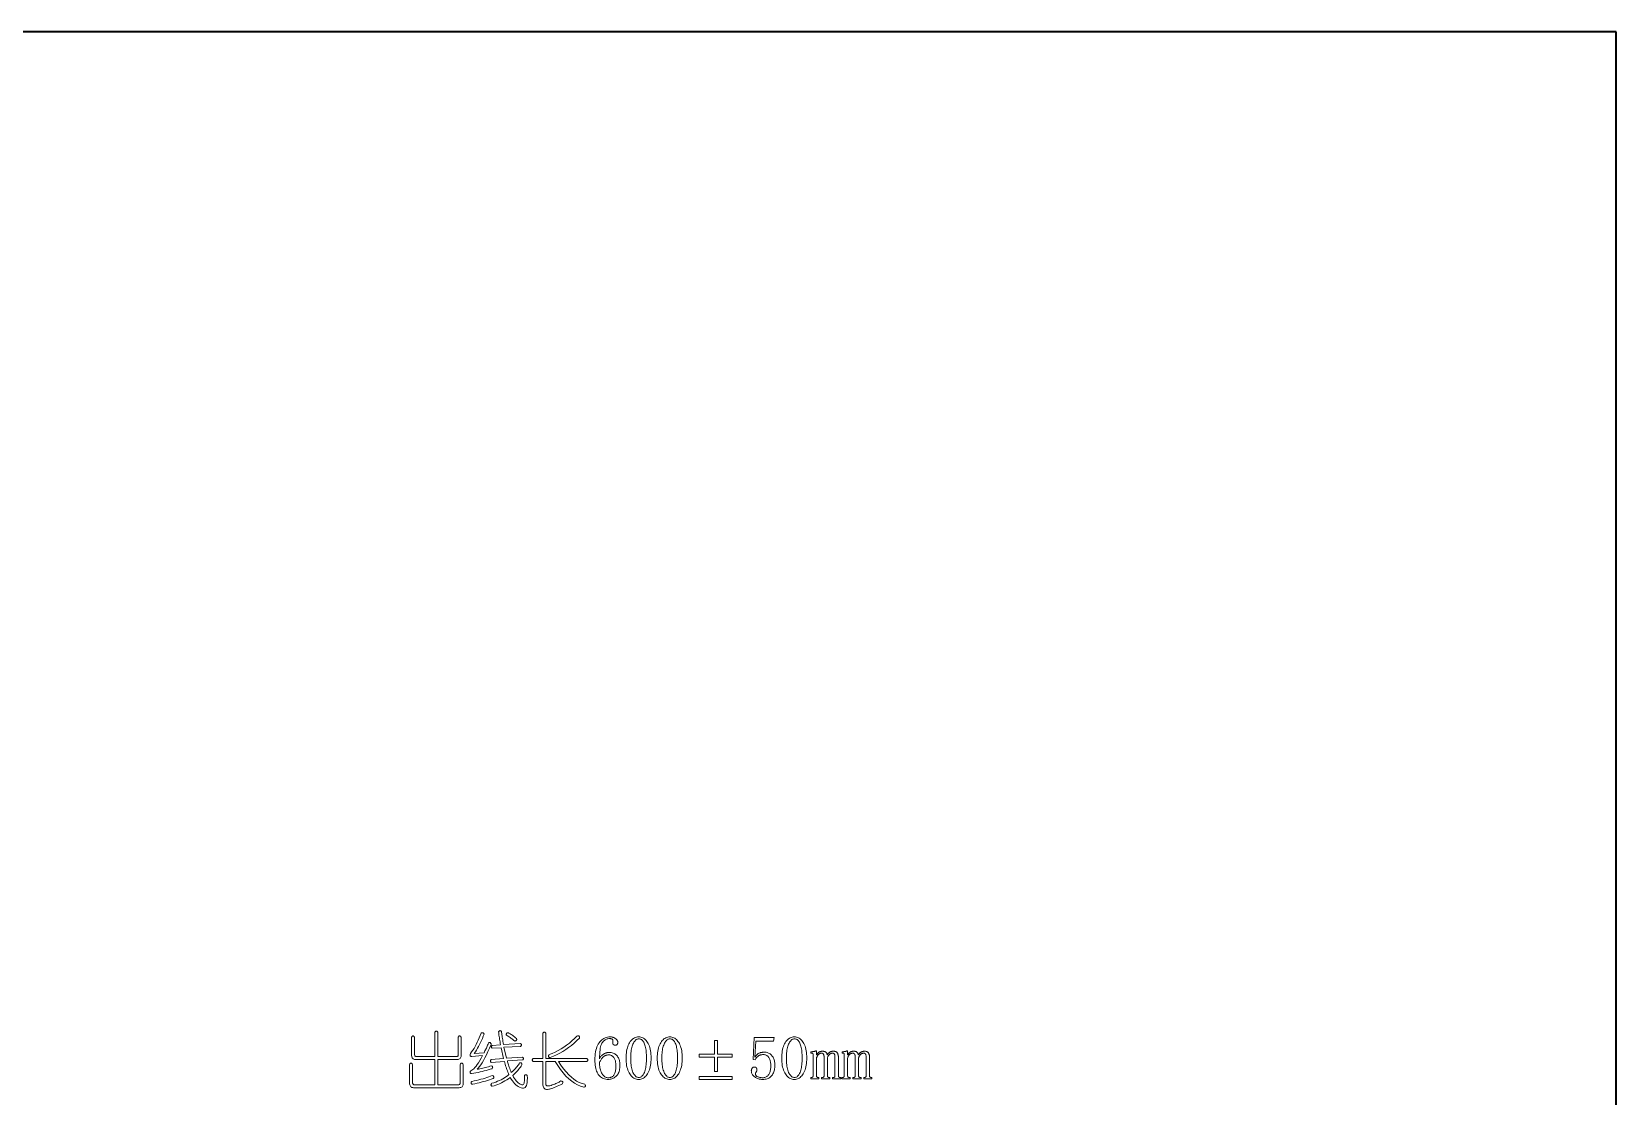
# Model space of a CAD drawing. Extents: x 1 to 297, y 1 to 210.
# Drawn here: x 203.6 to 296.7, y 147 to 209.5 of the extents above; entities that cross this region are included whole.
import ezdxf

# ---------------------------------------------------------------- set-up
doc = ezdxf.new("R2010")
doc.units = 0

msp = doc.modelspace()

# ---------------------------------------------------------------- linework, layer by layer
at = {"color": 7, "lineweight": 35}
for p, q in [((296.685, 209.532), (0.623, 209.532)), ((296.685, 1.354), (296.685, 209.532))]:
    msp.add_line(p, q, dxfattribs=at)
at = {"color": 7, "lineweight": 13}
for points in [[(227.466, 150.761), (227.466, 149.332), (228.494, 149.332), (228.532, 149.329), (228.565, 149.33), (228.594, 149.335), (228.618, 149.346), (228.637, 149.361), (228.652, 149.38), (228.662, 149.404), (228.668, 149.433), (228.669, 149.466), (228.666, 149.503), (228.666, 150.475), (228.678, 150.501), (228.691, 150.521), (228.705, 150.535), (228.721, 150.543), (228.737, 150.546), (228.755, 150.543), (228.774, 150.535), (228.794, 150.521), (228.815, 150.501), (228.837, 150.475), (228.837, 149.446), (228.839, 149.387), (228.835, 149.334), (228.824, 149.289), (228.805, 149.25), (228.78, 149.218), (228.748, 149.193), (228.709, 149.174), (228.663, 149.163), (228.611, 149.158), (228.551, 149.161), (227.466, 149.161), (227.466, 147.675), (228.609, 147.675), (228.646, 147.671), (228.68, 147.673), (228.708, 147.678), (228.732, 147.689), (228.751, 147.703), (228.766, 147.723), (228.777, 147.747), (228.782, 147.775), (228.783, 147.809), (228.78, 147.846), (228.78, 148.875), (228.797, 148.901), (228.814, 148.921), (228.831, 148.935), (228.849, 148.943), (228.866, 148.946), (228.883, 148.943), (228.9, 148.935), (228.917, 148.921), (228.934, 148.901), (228.951, 148.875), (228.951, 147.789), (228.954, 147.73), (228.949, 147.677), (228.938, 147.631), (228.919, 147.593), (228.894, 147.561), (228.862, 147.535), (228.824, 147.517), (228.778, 147.506), (228.725, 147.501), (228.666, 147.503), (226.094, 147.503), (226.04, 147.501), (225.992, 147.506), (225.949, 147.517), (225.911, 147.535), (225.88, 147.561), (225.854, 147.593), (225.834, 147.631), (225.82, 147.677), (225.811, 147.73), (225.809, 147.789), (225.809, 148.875), (225.826, 148.901), (225.843, 148.921), (225.86, 148.935), (225.877, 148.943), (225.894, 148.946), (225.911, 148.943), (225.929, 148.935), (225.946, 148.921), (225.963, 148.901), (225.98, 148.875), (225.98, 147.846), (225.982, 147.809), (225.987, 147.775), (225.995, 147.747), (226.007, 147.723), (226.023, 147.703), (226.042, 147.689), (226.064, 147.678), (226.09, 147.673), (226.119, 147.671), (226.152, 147.675), (227.294, 147.675), (227.294, 149.161), (226.209, 149.161), (226.154, 149.158), (226.106, 149.163), (226.063, 149.174), (226.026, 149.193), (225.994, 149.218), (225.969, 149.25), (225.949, 149.289), (225.934, 149.334), (225.926, 149.387), (225.923, 149.446), (225.923, 150.475), (225.94, 150.501), (225.957, 150.521), (225.974, 150.535), (225.992, 150.543), (226.009, 150.546), (226.026, 150.543), (226.043, 150.535), (226.06, 150.521), (226.077, 150.501), (226.094, 150.475), (226.094, 149.503), (226.096, 149.466), (226.101, 149.433), (226.11, 149.404), (226.122, 149.38), (226.137, 149.361), (226.156, 149.346), (226.178, 149.335), (226.204, 149.33), (226.233, 149.329), (226.266, 149.332), (227.294, 149.332), (227.294, 150.761), (227.311, 150.786), (227.329, 150.806), (227.346, 150.821), (227.363, 150.829), (227.38, 150.832), (227.397, 150.829), (227.414, 150.821), (227.432, 150.806), (227.449, 150.786)], [(231.209, 150.818), (231.215, 150.753), (231.222, 150.686), (231.231, 150.616), (231.241, 150.543), (231.251, 150.468), (231.264, 150.389), (231.277, 150.308), (231.291, 150.223), (231.306, 150.136), (231.323, 150.046), (232.323, 150.103), (232.344, 150.086), (232.359, 150.069), (232.371, 150.052), (232.378, 150.035), (232.38, 150.018), (232.378, 150.001), (232.371, 149.983), (232.359, 149.966), (232.344, 149.949), (232.323, 149.932), (231.352, 149.875), (231.494, 149.246), (232.437, 149.303), (232.458, 149.286), (232.474, 149.269), (232.485, 149.252), (232.492, 149.235), (232.494, 149.218), (232.492, 149.201), (232.485, 149.183), (232.474, 149.166), (232.458, 149.149), (232.437, 149.132), (231.551, 149.075), (231.564, 149.022), (231.579, 148.965), (231.596, 148.905), (231.615, 148.842), (231.637, 148.775), (231.661, 148.705), (231.688, 148.631), (231.716, 148.554), (231.747, 148.473), (231.78, 148.389), (231.847, 148.451), (231.909, 148.513), (231.968, 148.573), (232.022, 148.631), (232.073, 148.689), (232.119, 148.746), (232.162, 148.801), (232.201, 148.855), (232.235, 148.909), (232.266, 148.961), (232.293, 148.965), (232.317, 148.965), (232.339, 148.962), (232.357, 148.956), (232.373, 148.946), (232.386, 148.933), (232.396, 148.917), (232.403, 148.897), (232.407, 148.873), (232.409, 148.846), (232.362, 148.778), (232.314, 148.711), (232.264, 148.646), (232.212, 148.581), (232.159, 148.518), (232.104, 148.455), (232.047, 148.394), (231.988, 148.334), (231.928, 148.275), (231.866, 148.218), (231.917, 148.125), (231.97, 148.041), (232.023, 147.965), (232.076, 147.898), (232.13, 147.839), (232.185, 147.789), (232.24, 147.748), (232.296, 147.715), (232.352, 147.691), (232.409, 147.675), (232.441, 147.665), (232.469, 147.669), (232.493, 147.688), (232.514, 147.721), (232.53, 147.768), (232.542, 147.829), (232.551, 147.905), (232.555, 147.995), (232.555, 148.099), (232.551, 148.218), (232.569, 148.233), (232.586, 148.245), (232.603, 148.254), (232.62, 148.259), (232.637, 148.261), (232.654, 148.259), (232.671, 148.254), (232.689, 148.245), (232.706, 148.233), (232.723, 148.218), (232.725, 148.066), (232.721, 147.932), (232.709, 147.815), (232.691, 147.715), (232.666, 147.632), (232.634, 147.566), (232.595, 147.518), (232.549, 147.486), (232.497, 147.472), (232.437, 147.475), (232.353, 147.497), (232.271, 147.527), (232.193, 147.567), (232.117, 147.617), (232.044, 147.675), (231.974, 147.742), (231.907, 147.819), (231.843, 147.905), (231.781, 147.999), (231.723, 148.103), (231.62, 148.031), (231.516, 147.964), (231.412, 147.901), (231.307, 147.843), (231.201, 147.789), (231.096, 147.74), (230.989, 147.695), (230.882, 147.655), (230.774, 147.62), (230.666, 147.589), (230.64, 147.601), (230.619, 147.614), (230.603, 147.629), (230.593, 147.644), (230.587, 147.661), (230.587, 147.678), (230.592, 147.697), (230.602, 147.717), (230.617, 147.738), (230.637, 147.761), (230.755, 147.797), (230.869, 147.836), (230.979, 147.879), (231.085, 147.925), (231.187, 147.975), (231.285, 148.028), (231.379, 148.085), (231.469, 148.145), (231.555, 148.208), (231.637, 148.275), (231.609, 148.344), (231.581, 148.415), (231.554, 148.488), (231.527, 148.563), (231.501, 148.639), (231.476, 148.717), (231.451, 148.797), (231.427, 148.878), (231.403, 148.961), (231.38, 149.046), (230.609, 148.989), (230.588, 149.006), (230.572, 149.023), (230.561, 149.041), (230.554, 149.058), (230.551, 149.075), (230.554, 149.092), (230.561, 149.109), (230.572, 149.126), (230.588, 149.143), (230.609, 149.161), (231.323, 149.218), (231.18, 149.846), (230.666, 149.818), (230.645, 149.835), (230.629, 149.852), (230.618, 149.869), (230.611, 149.886), (230.609, 149.903), (230.611, 149.921), (230.618, 149.938), (230.629, 149.955), (230.645, 149.972), (230.666, 149.989), (231.152, 150.018), (231.135, 150.108), (231.119, 150.195), (231.105, 150.279), (231.092, 150.361), (231.08, 150.439), (231.069, 150.515), (231.059, 150.588), (231.051, 150.658), (231.044, 150.725), (231.037, 150.789), (231.049, 150.81), (231.062, 150.827), (231.077, 150.84), (231.092, 150.849), (231.109, 150.853), (231.126, 150.854), (231.145, 150.851), (231.165, 150.844), (231.186, 150.833)], [(230.009, 150.703), (230.036, 150.718), (230.061, 150.729), (230.084, 150.734), (230.105, 150.735), (230.123, 150.732), (230.139, 150.724), (230.153, 150.711), (230.164, 150.694), (230.173, 150.673), (230.18, 150.646), (230.133, 150.522), (230.084, 150.399), (230.033, 150.279), (229.979, 150.162), (229.923, 150.046), (229.865, 149.933), (229.804, 149.822), (229.741, 149.714), (229.676, 149.607), (229.609, 149.503), (230.18, 149.561), (230.208, 149.613), (230.236, 149.666), (230.263, 149.72), (230.29, 149.775), (230.316, 149.832), (230.341, 149.89), (230.366, 149.949), (230.39, 150.009), (230.414, 150.07), (230.437, 150.132), (230.46, 150.147), (230.481, 150.156), (230.501, 150.16), (230.52, 150.159), (230.537, 150.153), (230.554, 150.142), (230.569, 150.126), (230.583, 150.105), (230.597, 150.078), (230.609, 150.046), (230.508, 149.826), (230.411, 149.622), (230.318, 149.435), (230.229, 149.265), (230.144, 149.111), (230.063, 148.973), (229.987, 148.852), (229.914, 148.748), (229.845, 148.66), (229.78, 148.589), (229.86, 148.601), (229.941, 148.615), (230.023, 148.631), (230.105, 148.649), (230.187, 148.668), (230.27, 148.689), (230.354, 148.711), (230.438, 148.735), (230.523, 148.761), (230.609, 148.789), (230.635, 148.777), (230.656, 148.764), (230.671, 148.75), (230.682, 148.734), (230.687, 148.718), (230.688, 148.7), (230.683, 148.681), (230.673, 148.661), (230.658, 148.64), (230.637, 148.618), (230.533, 148.584), (230.425, 148.551), (230.313, 148.52), (230.198, 148.49), (230.08, 148.461), (229.958, 148.433), (229.833, 148.406), (229.705, 148.38), (229.573, 148.355), (229.437, 148.332), (229.411, 148.339), (229.39, 148.348), (229.375, 148.359), (229.364, 148.373), (229.359, 148.389), (229.358, 148.407), (229.363, 148.428), (229.373, 148.451), (229.388, 148.476), (229.409, 148.503), (229.462, 148.528), (229.518, 148.566), (229.578, 148.619), (229.642, 148.686), (229.709, 148.768), (229.779, 148.863), (229.853, 148.973), (229.93, 149.098), (230.01, 149.236), (230.094, 149.389), (229.466, 149.332), (229.439, 149.334), (229.417, 149.339), (229.398, 149.347), (229.383, 149.359), (229.373, 149.375), (229.366, 149.394), (229.364, 149.416), (229.365, 149.442), (229.371, 149.471), (229.38, 149.503), (229.453, 149.603), (229.524, 149.707), (229.593, 149.815), (229.659, 149.929), (229.723, 150.046), (229.785, 150.169), (229.844, 150.295), (229.901, 150.427), (229.956, 150.563)], [(231.609, 150.732), (231.644, 150.713), (231.683, 150.691), (231.724, 150.665), (231.769, 150.636), (231.816, 150.603), (231.866, 150.567), (231.919, 150.528), (231.974, 150.485), (232.033, 150.439), (232.094, 150.389), (232.098, 150.362), (232.099, 150.338), (232.096, 150.316), (232.09, 150.298), (232.08, 150.282), (232.067, 150.269), (232.05, 150.259), (232.03, 150.252), (232.007, 150.248), (231.98, 150.246), (231.939, 150.281), (231.897, 150.315), (231.852, 150.349), (231.806, 150.383), (231.759, 150.418), (231.709, 150.452), (231.658, 150.486), (231.605, 150.521), (231.551, 150.555), (231.494, 150.589), (231.49, 150.616), (231.49, 150.641), (231.493, 150.662), (231.499, 150.681), (231.509, 150.696), (231.522, 150.709), (231.538, 150.719), (231.558, 150.726), (231.582, 150.731)], [(233.809, 150.703), (233.809, 149.218), (236.209, 149.218), (236.234, 149.201), (236.254, 149.183), (236.269, 149.166), (236.277, 149.149), (236.28, 149.132), (236.277, 149.115), (236.269, 149.098), (236.254, 149.081), (236.234, 149.063), (236.209, 149.046), (234.551, 149.046), (234.701, 148.822), (234.851, 148.618), (235.002, 148.433), (235.155, 148.269), (235.309, 148.125), (235.464, 148.001), (235.619, 147.896), (235.777, 147.812), (235.935, 147.748), (236.094, 147.703), (236.114, 147.676), (236.129, 147.651), (236.137, 147.628), (236.14, 147.607), (236.137, 147.589), (236.129, 147.573), (236.114, 147.559), (236.094, 147.548), (236.069, 147.539), (236.037, 147.532), (235.856, 147.588), (235.677, 147.666), (235.501, 147.764), (235.329, 147.884), (235.159, 148.025), (234.992, 148.187), (234.827, 148.37), (234.666, 148.574), (234.507, 148.8), (234.352, 149.046), (233.809, 149.046), (233.809, 147.732), (233.811, 147.7), (233.818, 147.673), (233.829, 147.65), (233.845, 147.631), (233.866, 147.618), (233.891, 147.609), (233.921, 147.604), (233.955, 147.604), (233.994, 147.609), (234.037, 147.618), (234.116, 147.641), (234.191, 147.666), (234.264, 147.691), (234.334, 147.718), (234.402, 147.746), (234.466, 147.775), (234.527, 147.806), (234.586, 147.837), (234.641, 147.87), (234.694, 147.903), (234.726, 147.897), (234.753, 147.887), (234.774, 147.876), (234.79, 147.862), (234.801, 147.846), (234.807, 147.828), (234.808, 147.807), (234.804, 147.785), (234.795, 147.759), (234.78, 147.732), (234.674, 147.677), (234.574, 147.628), (234.48, 147.584), (234.391, 147.545), (234.309, 147.511), (234.231, 147.482), (234.16, 147.458), (234.094, 147.439), (234.034, 147.426), (233.98, 147.418), (233.915, 147.405), (233.857, 147.403), (233.805, 147.41), (233.761, 147.427), (233.723, 147.453), (233.692, 147.49), (233.668, 147.536), (233.651, 147.591), (233.641, 147.657), (233.637, 147.732), (233.637, 149.046), (233.066, 149.046), (233.045, 149.063), (233.029, 149.081), (233.018, 149.098), (233.011, 149.115), (233.009, 149.132), (233.011, 149.149), (233.018, 149.166), (233.029, 149.183), (233.045, 149.201), (233.066, 149.218), (233.637, 149.218), (233.637, 150.703), (233.654, 150.729), (233.671, 150.749), (233.689, 150.763), (233.706, 150.772), (233.723, 150.775), (233.74, 150.772), (233.757, 150.763), (233.774, 150.749), (233.792, 150.729)], [(235.637, 150.532), (235.669, 150.541), (235.698, 150.546), (235.722, 150.546), (235.742, 150.541), (235.759, 150.532), (235.771, 150.518), (235.779, 150.5), (235.783, 150.477), (235.784, 150.45), (235.78, 150.418), (235.629, 150.267), (235.474, 150.125), (235.314, 149.991), (235.149, 149.865), (234.98, 149.746), (234.806, 149.636), (234.628, 149.534), (234.445, 149.439), (234.258, 149.353), (234.066, 149.275), (234.034, 149.282), (234.009, 149.291), (233.989, 149.302), (233.974, 149.316), (233.966, 149.332), (233.963, 149.35), (233.966, 149.371), (233.974, 149.394), (233.989, 149.419), (234.009, 149.446), (234.189, 149.519), (234.366, 149.599), (234.539, 149.688), (234.708, 149.785), (234.873, 149.889), (235.034, 150.002), (235.191, 150.122), (235.344, 150.251), (235.492, 150.387)], [(237.523, 149.575), (237.59, 149.573), (237.652, 149.566), (237.711, 149.554), (237.766, 149.538), (237.818, 149.518), (237.865, 149.493), (237.908, 149.463), (237.948, 149.429), (237.984, 149.39), (238.016, 149.346), (238.044, 149.3), (238.07, 149.253), (238.092, 149.204), (238.112, 149.154), (238.128, 149.103), (238.142, 149.051), (238.152, 148.998), (238.16, 148.944), (238.164, 148.889), (238.166, 148.832), (238.164, 148.749), (238.158, 148.669), (238.147, 148.595), (238.133, 148.525), (238.114, 148.459), (238.091, 148.397), (238.064, 148.34), (238.033, 148.288), (237.998, 148.24), (237.959, 148.196), (237.917, 148.157), (237.873, 148.122), (237.829, 148.091), (237.783, 148.064), (237.735, 148.041), (237.687, 148.022), (237.637, 148.008), (237.586, 147.997), (237.534, 147.991), (237.48, 147.989), (237.405, 147.992), (237.333, 148.001), (237.265, 148.016), (237.201, 148.036), (237.141, 148.062), (237.084, 148.095), (237.031, 148.133), (236.982, 148.177), (236.936, 148.226), (236.894, 148.282), (236.856, 148.343), (236.822, 148.41), (236.792, 148.482), (236.766, 148.559), (236.744, 148.641), (236.726, 148.729), (236.712, 148.822), (236.702, 148.92), (236.696, 149.023), (236.694, 149.132), (236.697, 149.26), (236.704, 149.383), (236.716, 149.499), (236.733, 149.609), (236.755, 149.712), (236.782, 149.81), (236.813, 149.902), (236.85, 149.987), (236.891, 150.066), (236.937, 150.139), (236.988, 150.206), (237.041, 150.265), (237.098, 150.318), (237.159, 150.363), (237.223, 150.402), (237.29, 150.433), (237.361, 150.458), (237.436, 150.475), (237.513, 150.486), (237.594, 150.489), (237.634, 150.488), (237.671, 150.485), (237.707, 150.479), (237.742, 150.471), (237.775, 150.461), (237.806, 150.448), (237.836, 150.433), (237.864, 150.416), (237.891, 150.397), (237.916, 150.375), (237.939, 150.352), (237.96, 150.33), (237.978, 150.309), (237.993, 150.288), (238.007, 150.268), (238.018, 150.248), (238.026, 150.229), (238.032, 150.21), (238.036, 150.192), (238.037, 150.175), (238.037, 150.158), (238.036, 150.142), (238.034, 150.127), (238.031, 150.113), (238.028, 150.1), (238.024, 150.087), (238.02, 150.076), (238.014, 150.065), (238.008, 150.055), (238.001, 150.046), (237.994, 150.038), (237.985, 150.031), (237.976, 150.024), (237.965, 150.019), (237.953, 150.014), (237.941, 150.01), (237.927, 150.007), (237.912, 150.005), (237.897, 150.004), (237.88, 150.003), (237.866, 150.004), (237.853, 150.005), (237.84, 150.007), (237.829, 150.009), (237.818, 150.012), (237.807, 150.016), (237.798, 150.021), (237.789, 150.026), (237.78, 150.032), (237.773, 150.039), (237.766, 150.047), (237.76, 150.055), (237.755, 150.064), (237.75, 150.073), (237.746, 150.084), (237.743, 150.095), (237.74, 150.107), (237.739, 150.119), (237.738, 150.132), (237.737, 150.146), (237.737, 150.152), (237.738, 150.158), (237.738, 150.163), (237.738, 150.169), (237.739, 150.175), (237.74, 150.181), (237.741, 150.186), (237.742, 150.192), (237.743, 150.198), (237.744, 150.203), (237.746, 150.209), (237.747, 150.215), (237.748, 150.221), (237.749, 150.226), (237.75, 150.232), (237.75, 150.238), (237.751, 150.243), (237.751, 150.249), (237.751, 150.255), (237.751, 150.261), (237.751, 150.272), (237.75, 150.283), (237.748, 150.293), (237.745, 150.303), (237.741, 150.312), (237.736, 150.321), (237.73, 150.33), (237.724, 150.338), (237.717, 150.346), (237.709, 150.353), (237.699, 150.36), (237.689, 150.366), (237.676, 150.372), (237.663, 150.376), (237.648, 150.38), (237.632, 150.383), (237.614, 150.386), (237.594, 150.388), (237.574, 150.389), (237.551, 150.389), (237.504, 150.387), (237.457, 150.38), (237.412, 150.369), (237.369, 150.354), (237.326, 150.334), (237.286, 150.309), (237.247, 150.281), (237.209, 150.247), (237.172, 150.21), (237.137, 150.168), (237.105, 150.118), (237.076, 150.058), (237.05, 149.988), (237.027, 149.907), (237.009, 149.816), (236.993, 149.714), (236.981, 149.602), (236.973, 149.48), (236.967, 149.347), (236.966, 149.203), (236.984, 149.24), (237.003, 149.274), (237.023, 149.307), (237.045, 149.337), (237.068, 149.366), (237.092, 149.393), (237.117, 149.418), (237.144, 149.441), (237.172, 149.462), (237.201, 149.482), (237.232, 149.5), (237.262, 149.515), (237.293, 149.529), (237.325, 149.541), (237.357, 149.552), (237.389, 149.56), (237.422, 149.566), (237.455, 149.571), (237.489, 149.574)], [(239.266, 147.989), (239.204, 147.992), (239.144, 148.002), (239.086, 148.019), (239.03, 148.042), (238.977, 148.071), (238.925, 148.107), (238.875, 148.15), (238.827, 148.199), (238.781, 148.255), (238.737, 148.318), (238.697, 148.386), (238.66, 148.46), (238.628, 148.539), (238.6, 148.624), (238.576, 148.714), (238.557, 148.81), (238.542, 148.911), (238.531, 149.017), (238.525, 149.129), (238.523, 149.246), (238.525, 149.356), (238.531, 149.461), (238.542, 149.561), (238.556, 149.658), (238.575, 149.75), (238.598, 149.838), (238.624, 149.921), (238.656, 150.001), (238.691, 150.076), (238.73, 150.146), (238.773, 150.211), (238.818, 150.27), (238.865, 150.321), (238.915, 150.366), (238.968, 150.403), (239.022, 150.434), (239.08, 150.458), (239.139, 150.475), (239.201, 150.486), (239.266, 150.489), (239.328, 150.486), (239.387, 150.476), (239.445, 150.46), (239.5, 150.437), (239.553, 150.407), (239.604, 150.371), (239.653, 150.328), (239.7, 150.279), (239.745, 150.223), (239.787, 150.161), (239.827, 150.092), (239.862, 150.019), (239.893, 149.94), (239.92, 149.857), (239.943, 149.768), (239.961, 149.674), (239.976, 149.575), (239.986, 149.47), (239.992, 149.361), (239.994, 149.246), (239.992, 149.132), (239.986, 149.022), (239.976, 148.917), (239.961, 148.818), (239.943, 148.723), (239.92, 148.633), (239.893, 148.549), (239.862, 148.469), (239.827, 148.395), (239.787, 148.325), (239.745, 148.261), (239.7, 148.204), (239.653, 148.154), (239.604, 148.11), (239.553, 148.073), (239.5, 148.043), (239.445, 148.019), (239.387, 148.003), (239.328, 147.992)], [(239.266, 150.375), (239.226, 150.372), (239.188, 150.363), (239.152, 150.347), (239.116, 150.326), (239.082, 150.298), (239.049, 150.264), (239.017, 150.224), (238.987, 150.178), (238.958, 150.126), (238.93, 150.068), (238.904, 150.004), (238.881, 149.937), (238.861, 149.865), (238.843, 149.789), (238.828, 149.709), (238.816, 149.625), (238.807, 149.536), (238.8, 149.444), (238.796, 149.347), (238.794, 149.246), (238.796, 149.14), (238.8, 149.039), (238.807, 148.942), (238.816, 148.851), (238.828, 148.764), (238.843, 148.682), (238.861, 148.605), (238.881, 148.533), (238.904, 148.466), (238.93, 148.403), (238.958, 148.346), (238.987, 148.295), (239.017, 148.25), (239.049, 148.211), (239.082, 148.178), (239.116, 148.151), (239.152, 148.13), (239.188, 148.115), (239.226, 148.106), (239.266, 148.103), (239.308, 148.106), (239.348, 148.115), (239.386, 148.13), (239.422, 148.151), (239.457, 148.178), (239.49, 148.211), (239.52, 148.25), (239.549, 148.295), (239.576, 148.346), (239.602, 148.403), (239.625, 148.466), (239.645, 148.533), (239.663, 148.605), (239.679, 148.682), (239.693, 148.764), (239.703, 148.851), (239.712, 148.942), (239.718, 149.039), (239.722, 149.14), (239.723, 149.246), (239.722, 149.347), (239.718, 149.444), (239.713, 149.536), (239.705, 149.625), (239.694, 149.709), (239.682, 149.789), (239.667, 149.865), (239.65, 149.937), (239.63, 150.004), (239.609, 150.068), (239.585, 150.126), (239.558, 150.178), (239.53, 150.224), (239.499, 150.264), (239.466, 150.298), (239.43, 150.326), (239.393, 150.347), (239.353, 150.363), (239.31, 150.372)], [(241.094, 147.989), (241.033, 147.992), (240.973, 148.002), (240.915, 148.019), (240.859, 148.042), (240.805, 148.071), (240.753, 148.107), (240.703, 148.15), (240.656, 148.199), (240.61, 148.255), (240.566, 148.318), (240.525, 148.386), (240.489, 148.46), (240.456, 148.539), (240.429, 148.624), (240.405, 148.714), (240.386, 148.81), (240.371, 148.911), (240.36, 149.017), (240.354, 149.129), (240.352, 149.246), (240.354, 149.356), (240.36, 149.461), (240.37, 149.561), (240.385, 149.658), (240.403, 149.75), (240.426, 149.838), (240.453, 149.921), (240.484, 150.001), (240.519, 150.076), (240.559, 150.146), (240.601, 150.211), (240.646, 150.27), (240.694, 150.321), (240.744, 150.366), (240.796, 150.403), (240.851, 150.434), (240.908, 150.458), (240.968, 150.475), (241.03, 150.486), (241.094, 150.489), (241.156, 150.486), (241.216, 150.476), (241.273, 150.46), (241.329, 150.437), (241.382, 150.407), (241.433, 150.371), (241.482, 150.328), (241.529, 150.279), (241.573, 150.223), (241.616, 150.161), (241.655, 150.092), (241.69, 150.019), (241.721, 149.94), (241.748, 149.857), (241.771, 149.768), (241.79, 149.674), (241.804, 149.575), (241.815, 149.47), (241.821, 149.361), (241.823, 149.246), (241.821, 149.132), (241.815, 149.022), (241.804, 148.917), (241.79, 148.818), (241.771, 148.723), (241.748, 148.633), (241.721, 148.549), (241.69, 148.469), (241.655, 148.395), (241.616, 148.325), (241.573, 148.261), (241.529, 148.204), (241.482, 148.154), (241.433, 148.11), (241.382, 148.073), (241.329, 148.043), (241.273, 148.019), (241.216, 148.003), (241.156, 147.992)], [(241.094, 150.375), (241.055, 150.372), (241.017, 150.363), (240.98, 150.347), (240.945, 150.326), (240.91, 150.298), (240.878, 150.264), (240.846, 150.224), (240.815, 150.178), (240.786, 150.126), (240.759, 150.068), (240.733, 150.004), (240.71, 149.937), (240.689, 149.865), (240.672, 149.789), (240.657, 149.709), (240.645, 149.625), (240.635, 149.536), (240.628, 149.444), (240.624, 149.347), (240.623, 149.246), (240.624, 149.14), (240.628, 149.039), (240.635, 148.942), (240.645, 148.851), (240.657, 148.764), (240.672, 148.682), (240.689, 148.605), (240.71, 148.533), (240.733, 148.466), (240.759, 148.403), (240.786, 148.346), (240.815, 148.295), (240.846, 148.25), (240.878, 148.211), (240.91, 148.178), (240.945, 148.151), (240.98, 148.13), (241.017, 148.115), (241.055, 148.106), (241.094, 148.103), (241.136, 148.106), (241.176, 148.115), (241.215, 148.13), (241.251, 148.151), (241.285, 148.178), (241.318, 148.211), (241.349, 148.25), (241.378, 148.295), (241.405, 148.346), (241.43, 148.403), (241.453, 148.466), (241.474, 148.533), (241.492, 148.605), (241.508, 148.682), (241.521, 148.764), (241.532, 148.851), (241.541, 148.942), (241.547, 149.039), (241.55, 149.14), (241.551, 149.246), (241.55, 149.347), (241.547, 149.444), (241.541, 149.536), (241.533, 149.625), (241.523, 149.709), (241.51, 149.789), (241.495, 149.865), (241.478, 149.937), (241.459, 150.004), (241.437, 150.068), (241.413, 150.126), (241.387, 150.178), (241.358, 150.224), (241.327, 150.264), (241.294, 150.298), (241.259, 150.326), (241.221, 150.347), (241.181, 150.363), (241.139, 150.372)], [(243.723, 150.275), (243.894, 150.275), (243.894, 149.475), (244.751, 149.475), (244.751, 149.303), (243.894, 149.303), (243.894, 148.446), (243.723, 148.446), (243.723, 149.303), (242.809, 149.303), (242.809, 149.475), (243.723, 149.475)], [(246.652, 149.589), (246.705, 149.587), (246.756, 149.581), (246.805, 149.57), (246.853, 149.556), (246.898, 149.537), (246.941, 149.515), (246.982, 149.488), (247.022, 149.457), (247.059, 149.421), (247.094, 149.382), (247.127, 149.339), (247.156, 149.294), (247.182, 149.245), (247.204, 149.195), (247.223, 149.141), (247.238, 149.085), (247.25, 149.025), (247.259, 148.964), (247.264, 148.899), (247.266, 148.832), (247.264, 148.756), (247.259, 148.684), (247.25, 148.615), (247.237, 148.549), (247.221, 148.486), (247.201, 148.426), (247.178, 148.369), (247.152, 148.315), (247.121, 148.265), (247.087, 148.218), (247.05, 148.174), (247.008, 148.135), (246.963, 148.101), (246.913, 148.071), (246.86, 148.046), (246.803, 148.026), (246.743, 148.01), (246.678, 147.998), (246.61, 147.991), (246.537, 147.989), (246.486, 147.991), (246.437, 147.995), (246.388, 148.003), (246.341, 148.013), (246.294, 148.027), (246.249, 148.043), (246.205, 148.063), (246.162, 148.085), (246.121, 148.111), (246.08, 148.139), (246.042, 148.17), (246.008, 148.202), (245.978, 148.235), (245.952, 148.269), (245.93, 148.305), (245.912, 148.342), (245.898, 148.381), (245.888, 148.42), (245.882, 148.461), (245.88, 148.503), (245.881, 148.52), (245.882, 148.537), (245.885, 148.553), (245.888, 148.569), (245.893, 148.584), (245.898, 148.599), (245.905, 148.613), (245.912, 148.627), (245.921, 148.64), (245.93, 148.653), (245.94, 148.666), (245.951, 148.677), (245.963, 148.686), (245.976, 148.695), (245.989, 148.702), (246.003, 148.707), (246.018, 148.712), (246.033, 148.715), (246.049, 148.717), (246.066, 148.718), (246.082, 148.717), (246.098, 148.715), (246.112, 148.713), (246.125, 148.709), (246.137, 148.703), (246.148, 148.697), (246.158, 148.69), (246.166, 148.681), (246.174, 148.671), (246.18, 148.661), (246.186, 148.649), (246.19, 148.638), (246.195, 148.628), (246.198, 148.617), (246.201, 148.607), (246.204, 148.597), (246.206, 148.588), (246.208, 148.578), (246.208, 148.569), (246.209, 148.561), (246.208, 148.544), (246.207, 148.528), (246.205, 148.512), (246.202, 148.498), (246.198, 148.484), (246.193, 148.471), (246.188, 148.458), (246.181, 148.446), (246.174, 148.435), (246.166, 148.425), (246.158, 148.415), (246.15, 148.405), (246.144, 148.394), (246.138, 148.384), (246.134, 148.373), (246.13, 148.362), (246.127, 148.351), (246.125, 148.34), (246.123, 148.329), (246.123, 148.318), (246.124, 148.295), (246.128, 148.274), (246.135, 148.254), (246.145, 148.235), (246.157, 148.218), (246.172, 148.201), (246.189, 148.186), (246.21, 148.171), (246.233, 148.158), (246.259, 148.146), (246.286, 148.135), (246.314, 148.126), (246.342, 148.117), (246.371, 148.11), (246.4, 148.103), (246.429, 148.098), (246.459, 148.094), (246.49, 148.091), (246.52, 148.09), (246.551, 148.089), (246.596, 148.091), (246.639, 148.097), (246.679, 148.106), (246.717, 148.119), (246.753, 148.136), (246.787, 148.156), (246.819, 148.18), (246.849, 148.208), (246.876, 148.24), (246.902, 148.275), (246.925, 148.314), (246.945, 148.355), (246.963, 148.4), (246.979, 148.449), (246.993, 148.5), (247.003, 148.554), (247.012, 148.612), (247.018, 148.673), (247.022, 148.736), (247.023, 148.803), (247.022, 148.859), (247.019, 148.913), (247.013, 148.965), (247.006, 149.015), (246.996, 149.062), (246.984, 149.108), (246.97, 149.151), (246.954, 149.192), (246.936, 149.231), (246.916, 149.268), (246.893, 149.302), (246.869, 149.332), (246.842, 149.359), (246.813, 149.382), (246.782, 149.402), (246.749, 149.418), (246.713, 149.43), (246.676, 149.439), (246.636, 149.445), (246.594, 149.446), (246.563, 149.446), (246.533, 149.444), (246.504, 149.441), (246.475, 149.437), (246.448, 149.432), (246.421, 149.426), (246.395, 149.418), (246.37, 149.41), (246.346, 149.4), (246.323, 149.389), (246.3, 149.376), (246.278, 149.361), (246.256, 149.343), (246.234, 149.323), (246.212, 149.3), (246.191, 149.274), (246.17, 149.246), (246.149, 149.215), (246.129, 149.182), (246.109, 149.146), (245.98, 149.161), (246.051, 150.461), (247.223, 150.461), (247.18, 150.246), (246.152, 150.246), (246.094, 149.303), (246.123, 149.342), (246.151, 149.377), (246.179, 149.409), (246.208, 149.438), (246.235, 149.464), (246.263, 149.487), (246.291, 149.506), (246.318, 149.523), (246.346, 149.536), (246.373, 149.546), (246.4, 149.554), (246.427, 149.562), (246.455, 149.568), (246.483, 149.574), (246.51, 149.578), (246.538, 149.582), (246.566, 149.585), (246.595, 149.587), (246.623, 149.589)], [(248.409, 147.989), (248.347, 147.992), (248.287, 148.002), (248.229, 148.019), (248.173, 148.042), (248.119, 148.071), (248.068, 148.107), (248.018, 148.15), (247.97, 148.199), (247.924, 148.255), (247.88, 148.318), (247.839, 148.386), (247.803, 148.46), (247.771, 148.539), (247.743, 148.624), (247.719, 148.714), (247.7, 148.81), (247.685, 148.911), (247.674, 149.017), (247.668, 149.129), (247.666, 149.246), (247.668, 149.356), (247.674, 149.461), (247.684, 149.561), (247.699, 149.658), (247.718, 149.75), (247.74, 149.838), (247.767, 149.921), (247.798, 150.001), (247.834, 150.076), (247.873, 150.146), (247.916, 150.211), (247.961, 150.27), (248.008, 150.321), (248.058, 150.366), (248.11, 150.403), (248.165, 150.434), (248.222, 150.458), (248.282, 150.475), (248.344, 150.486), (248.409, 150.489), (248.47, 150.486), (248.53, 150.476), (248.588, 150.46), (248.643, 150.437), (248.696, 150.407), (248.747, 150.371), (248.796, 150.328), (248.843, 150.279), (248.888, 150.223), (248.93, 150.161), (248.969, 150.092), (249.005, 150.019), (249.036, 149.94), (249.063, 149.857), (249.085, 149.768), (249.104, 149.674), (249.119, 149.575), (249.129, 149.47), (249.135, 149.361), (249.137, 149.246), (249.135, 149.132), (249.129, 149.022), (249.119, 148.917), (249.104, 148.818), (249.085, 148.723), (249.063, 148.633), (249.036, 148.549), (249.005, 148.469), (248.969, 148.395), (248.93, 148.325), (248.888, 148.261), (248.843, 148.204), (248.796, 148.154), (248.747, 148.11), (248.696, 148.073), (248.643, 148.043), (248.588, 148.019), (248.53, 148.003), (248.47, 147.992)], [(248.409, 150.375), (248.369, 150.372), (248.331, 150.363), (248.294, 150.347), (248.259, 150.326), (248.225, 150.298), (248.192, 150.264), (248.16, 150.224), (248.13, 150.178), (248.101, 150.126), (248.073, 150.068), (248.047, 150.004), (248.024, 149.937), (248.004, 149.865), (247.986, 149.789), (247.971, 149.709), (247.959, 149.625), (247.949, 149.536), (247.943, 149.444), (247.939, 149.347), (247.937, 149.246), (247.939, 149.14), (247.943, 149.039), (247.949, 148.942), (247.959, 148.851), (247.971, 148.764), (247.986, 148.682), (248.004, 148.605), (248.024, 148.533), (248.047, 148.466), (248.073, 148.403), (248.101, 148.346), (248.13, 148.295), (248.16, 148.25), (248.192, 148.211), (248.225, 148.178), (248.259, 148.151), (248.294, 148.13), (248.331, 148.115), (248.369, 148.106), (248.409, 148.103), (248.451, 148.106), (248.491, 148.115), (248.529, 148.13), (248.565, 148.151), (248.6, 148.178), (248.632, 148.211), (248.663, 148.25), (248.692, 148.295), (248.719, 148.346), (248.744, 148.403), (248.767, 148.466), (248.788, 148.533), (248.806, 148.605), (248.822, 148.682), (248.835, 148.764), (248.846, 148.851), (248.855, 148.942), (248.861, 149.039), (248.865, 149.14), (248.866, 149.246), (248.865, 149.347), (248.861, 149.444), (248.855, 149.536), (248.848, 149.625), (248.837, 149.709), (248.825, 149.789), (248.81, 149.865), (248.793, 149.937), (248.773, 150.004), (248.751, 150.068), (248.727, 150.126), (248.701, 150.178), (248.673, 150.224), (248.642, 150.264), (248.609, 150.298), (248.573, 150.326), (248.535, 150.347), (248.495, 150.363), (248.453, 150.372)], [(236.966, 148.989), (236.967, 148.905), (236.972, 148.825), (236.979, 148.749), (236.99, 148.677), (237.003, 148.609), (237.02, 148.544), (237.039, 148.484), (237.062, 148.427), (237.087, 148.374), (237.116, 148.325), (237.146, 148.28), (237.178, 148.24), (237.212, 148.205), (237.246, 148.174), (237.282, 148.148), (237.319, 148.127), (237.357, 148.11), (237.397, 148.099), (237.438, 148.092), (237.48, 148.089), (237.522, 148.091), (237.562, 148.095), (237.6, 148.103), (237.635, 148.114), (237.669, 148.128), (237.701, 148.146), (237.731, 148.166), (237.759, 148.19), (237.785, 148.216), (237.809, 148.246), (237.83, 148.28), (237.85, 148.32), (237.867, 148.365), (237.882, 148.415), (237.894, 148.471), (237.905, 148.533), (237.913, 148.599), (237.918, 148.671), (237.922, 148.749), (237.923, 148.832), (237.922, 148.888), (237.918, 148.941), (237.912, 148.992), (237.904, 149.04), (237.893, 149.086), (237.879, 149.129), (237.863, 149.169), (237.845, 149.207), (237.825, 149.242), (237.801, 149.275), (237.777, 149.305), (237.751, 149.331), (237.724, 149.355), (237.696, 149.375), (237.668, 149.393), (237.638, 149.407), (237.607, 149.418), (237.575, 149.426), (237.542, 149.43), (237.509, 149.432), (237.477, 149.431), (237.447, 149.428), (237.416, 149.424), (237.386, 149.417), (237.357, 149.409), (237.328, 149.399), (237.299, 149.387), (237.271, 149.373), (237.243, 149.357), (237.216, 149.339), (237.189, 149.319), (237.162, 149.295), (237.136, 149.269), (237.111, 149.239), (237.085, 149.205), (237.061, 149.169), (237.036, 149.129), (237.012, 149.085), (236.989, 149.039)], [(249.423, 149.618), (249.437, 149.618), (249.451, 149.618), (249.466, 149.619), (249.48, 149.62), (249.494, 149.621), (249.509, 149.623), (249.523, 149.625), (249.537, 149.627), (249.551, 149.629), (249.566, 149.632), (249.58, 149.635), (249.593, 149.638), (249.606, 149.642), (249.618, 149.646), (249.63, 149.65), (249.641, 149.654), (249.652, 149.659), (249.662, 149.664), (249.671, 149.669), (249.68, 149.675), (249.709, 149.675), (249.709, 149.432), (249.723, 149.454), (249.738, 149.475), (249.753, 149.495), (249.768, 149.513), (249.784, 149.53), (249.799, 149.546), (249.816, 149.561), (249.832, 149.574), (249.849, 149.586), (249.866, 149.596), (249.883, 149.606), (249.901, 149.614), (249.919, 149.622), (249.937, 149.628), (249.955, 149.634), (249.974, 149.638), (249.993, 149.642), (250.012, 149.644), (250.032, 149.646), (250.051, 149.646), (250.077, 149.646), (250.101, 149.644), (250.124, 149.642), (250.145, 149.638), (250.166, 149.634), (250.185, 149.628), (250.203, 149.622), (250.221, 149.614), (250.237, 149.606), (250.251, 149.596), (250.265, 149.586), (250.278, 149.574), (250.289, 149.561), (250.299, 149.546), (250.309, 149.53), (250.317, 149.513), (250.324, 149.495), (250.329, 149.475), (250.334, 149.454), (250.337, 149.432), (250.352, 149.454), (250.367, 149.475), (250.382, 149.495), (250.398, 149.513), (250.414, 149.53), (250.431, 149.546), (250.448, 149.561), (250.465, 149.574), (250.483, 149.586), (250.501, 149.596), (250.52, 149.606), (250.539, 149.614), (250.558, 149.622), (250.577, 149.628), (250.596, 149.634), (250.615, 149.638), (250.635, 149.642), (250.655, 149.644), (250.674, 149.646), (250.694, 149.646), (250.728, 149.645), (250.759, 149.642), (250.788, 149.637), (250.814, 149.63), (250.839, 149.621), (250.861, 149.61), (250.882, 149.597), (250.9, 149.582), (250.916, 149.565), (250.93, 149.546), (250.942, 149.526), (250.953, 149.504), (250.963, 149.481), (250.971, 149.457), (250.978, 149.432), (250.984, 149.406), (250.989, 149.378), (250.992, 149.35), (250.994, 149.32), (250.994, 149.289), (250.994, 148.203), (250.995, 148.192), (250.995, 148.182), (250.997, 148.172), (250.999, 148.163), (251.001, 148.155), (251.005, 148.148), (251.008, 148.141), (251.013, 148.135), (251.018, 148.13), (251.023, 148.125), (251.029, 148.121), (251.035, 148.117), (251.043, 148.114), (251.05, 148.111), (251.059, 148.109), (251.068, 148.107), (251.077, 148.105), (251.087, 148.104), (251.098, 148.104), (251.109, 148.103), (251.137, 148.103), (251.137, 148.018), (250.652, 148.018), (250.652, 148.103), (250.68, 148.103), (250.691, 148.104), (250.702, 148.104), (250.712, 148.105), (250.721, 148.107), (250.73, 148.109), (250.738, 148.111), (250.746, 148.114), (250.753, 148.117), (250.76, 148.121), (250.766, 148.125), (250.771, 148.13), (250.776, 148.135), (250.78, 148.141), (250.784, 148.148), (250.787, 148.155), (250.79, 148.163), (250.792, 148.172), (250.793, 148.182), (250.794, 148.192), (250.794, 148.203), (250.794, 149.275), (250.794, 149.305), (250.793, 149.333), (250.791, 149.359), (250.789, 149.383), (250.785, 149.405), (250.781, 149.425), (250.777, 149.442), (250.771, 149.458), (250.765, 149.471), (250.759, 149.482), (250.751, 149.492), (250.743, 149.5), (250.734, 149.508), (250.724, 149.514), (250.714, 149.52), (250.703, 149.524), (250.691, 149.527), (250.679, 149.53), (250.665, 149.531), (250.652, 149.532), (250.632, 149.531), (250.612, 149.529), (250.593, 149.526), (250.575, 149.521), (250.557, 149.514), (250.539, 149.506), (250.522, 149.497), (250.505, 149.486), (250.489, 149.474), (250.473, 149.461), (250.458, 149.446), (250.443, 149.43), (250.429, 149.413), (250.416, 149.394), (250.403, 149.375), (250.391, 149.354), (250.38, 149.333), (250.37, 149.31), (250.36, 149.286), (250.352, 149.261), (250.352, 148.203), (250.352, 148.192), (250.353, 148.182), (250.354, 148.172), (250.356, 148.163), (250.359, 148.155), (250.362, 148.148), (250.365, 148.141), (250.37, 148.135), (250.375, 148.13), (250.38, 148.125), (250.386, 148.121), (250.393, 148.117), (250.4, 148.114), (250.408, 148.111), (250.416, 148.109), (250.425, 148.107), (250.434, 148.105), (250.444, 148.104), (250.455, 148.104), (250.466, 148.103), (250.494, 148.103), (250.494, 148.018), (250.009, 148.018), (250.009, 148.103), (250.037, 148.103), (250.048, 148.104), (250.059, 148.104), (250.069, 148.105), (250.078, 148.107), (250.087, 148.109), (250.095, 148.111), (250.103, 148.114), (250.11, 148.117), (250.117, 148.121), (250.123, 148.125), (250.128, 148.13), (250.133, 148.135), (250.137, 148.141), (250.141, 148.148), (250.144, 148.155), (250.147, 148.163), (250.149, 148.172), (250.15, 148.182), (250.151, 148.192), (250.152, 148.203), (250.152, 149.275), (250.151, 149.3), (250.15, 149.324), (250.149, 149.346), (250.147, 149.367), (250.144, 149.387), (250.141, 149.406), (250.137, 149.423), (250.133, 149.439), (250.128, 149.454), (250.123, 149.468), (250.117, 149.48), (250.109, 149.491), (250.101, 149.501), (250.091, 149.509), (250.08, 149.516), (250.068, 149.522), (250.055, 149.526), (250.041, 149.529), (250.025, 149.531), (250.009, 149.532), (249.989, 149.531), (249.969, 149.529), (249.951, 149.526), (249.932, 149.521), (249.914, 149.514), (249.896, 149.506), (249.879, 149.497), (249.862, 149.486), (249.846, 149.474), (249.83, 149.461), (249.815, 149.446), (249.8, 149.429), (249.786, 149.411), (249.773, 149.392), (249.76, 149.371), (249.749, 149.349), (249.738, 149.326), (249.727, 149.301), (249.718, 149.274), (249.709, 149.246), (249.709, 148.203), (249.709, 148.192), (249.71, 148.182), (249.711, 148.172), (249.713, 148.163), (249.716, 148.155), (249.719, 148.148), (249.723, 148.141), (249.727, 148.135), (249.732, 148.13), (249.737, 148.125), (249.743, 148.121), (249.75, 148.117), (249.757, 148.114), (249.765, 148.111), (249.773, 148.109), (249.782, 148.107), (249.791, 148.105), (249.801, 148.104), (249.812, 148.104), (249.823, 148.103), (249.852, 148.103), (249.852, 148.018), (249.366, 148.018), (249.366, 148.103), (249.394, 148.103), (249.406, 148.104), (249.416, 148.104), (249.426, 148.105), (249.436, 148.107), (249.444, 148.109), (249.453, 148.111), (249.46, 148.114), (249.467, 148.117), (249.474, 148.121), (249.48, 148.125), (249.486, 148.13), (249.49, 148.135), (249.495, 148.141), (249.498, 148.148), (249.501, 148.155), (249.504, 148.163), (249.506, 148.172), (249.508, 148.182), (249.508, 148.192), (249.509, 148.203), (249.509, 149.446), (249.508, 149.455), (249.508, 149.463), (249.507, 149.47), (249.506, 149.477), (249.505, 149.484), (249.503, 149.49), (249.502, 149.496), (249.499, 149.501), (249.497, 149.506), (249.494, 149.511), (249.491, 149.515), (249.488, 149.518), (249.483, 149.521), (249.478, 149.524), (249.473, 149.527), (249.467, 149.529), (249.46, 149.53), (249.453, 149.531), (249.445, 149.532), (249.437, 149.532), (249.38, 149.532), (249.38, 149.618)], [(251.251, 149.618), (251.266, 149.618), (251.28, 149.618), (251.294, 149.619), (251.309, 149.62), (251.323, 149.621), (251.337, 149.623), (251.352, 149.625), (251.366, 149.627), (251.38, 149.629), (251.394, 149.632), (251.408, 149.635), (251.422, 149.638), (251.435, 149.642), (251.447, 149.646), (251.459, 149.65), (251.47, 149.654), (251.48, 149.659), (251.49, 149.664), (251.5, 149.669), (251.509, 149.675), (251.537, 149.675), (251.537, 149.432), (251.552, 149.454), (251.566, 149.475), (251.581, 149.495), (251.597, 149.513), (251.612, 149.53), (251.628, 149.546), (251.644, 149.561), (251.661, 149.574), (251.677, 149.586), (251.694, 149.596), (251.712, 149.606), (251.729, 149.614), (251.747, 149.622), (251.765, 149.628), (251.784, 149.634), (251.802, 149.638), (251.821, 149.642), (251.841, 149.644), (251.86, 149.646), (251.88, 149.646), (251.905, 149.646), (251.929, 149.644), (251.952, 149.642), (251.974, 149.638), (251.994, 149.634), (252.014, 149.628), (252.032, 149.622), (252.049, 149.614), (252.065, 149.606), (252.08, 149.596), (252.094, 149.586), (252.106, 149.574), (252.118, 149.561), (252.128, 149.546), (252.137, 149.53), (252.145, 149.513), (252.152, 149.495), (252.158, 149.475), (252.162, 149.454), (252.166, 149.432), (252.18, 149.454), (252.195, 149.475), (252.211, 149.495), (252.226, 149.513), (252.243, 149.53), (252.259, 149.546), (252.276, 149.561), (252.294, 149.574), (252.312, 149.586), (252.33, 149.596), (252.349, 149.606), (252.367, 149.614), (252.386, 149.622), (252.406, 149.628), (252.425, 149.634), (252.444, 149.638), (252.464, 149.642), (252.483, 149.644), (252.503, 149.646), (252.523, 149.646), (252.556, 149.645), (252.587, 149.642), (252.616, 149.637), (252.643, 149.63), (252.668, 149.621), (252.69, 149.61), (252.71, 149.597), (252.729, 149.582), (252.745, 149.565), (252.759, 149.546), (252.771, 149.526), (252.782, 149.504), (252.791, 149.481), (252.8, 149.457), (252.807, 149.432), (252.813, 149.406), (252.817, 149.378), (252.82, 149.35), (252.822, 149.32), (252.823, 149.289), (252.823, 148.203), (252.823, 148.192), (252.824, 148.182), (252.826, 148.172), (252.827, 148.163), (252.83, 148.155), (252.833, 148.148), (252.837, 148.141), (252.841, 148.135), (252.846, 148.13), (252.852, 148.125), (252.857, 148.121), (252.864, 148.117), (252.871, 148.114), (252.879, 148.111), (252.887, 148.109), (252.896, 148.107), (252.906, 148.105), (252.915, 148.104), (252.926, 148.104), (252.937, 148.103), (252.966, 148.103), (252.966, 148.018), (252.48, 148.018), (252.48, 148.103), (252.509, 148.103), (252.52, 148.104), (252.53, 148.104), (252.54, 148.105), (252.55, 148.107), (252.559, 148.109), (252.567, 148.111), (252.575, 148.114), (252.582, 148.117), (252.588, 148.121), (252.594, 148.125), (252.6, 148.13), (252.605, 148.135), (252.609, 148.141), (252.613, 148.148), (252.616, 148.155), (252.618, 148.163), (252.62, 148.172), (252.622, 148.182), (252.623, 148.192), (252.623, 148.203), (252.623, 149.275), (252.623, 149.305), (252.621, 149.333), (252.62, 149.359), (252.617, 149.383), (252.614, 149.405), (252.61, 149.425), (252.605, 149.442), (252.6, 149.458), (252.594, 149.471), (252.587, 149.482), (252.58, 149.492), (252.572, 149.5), (252.563, 149.508), (252.553, 149.514), (252.543, 149.52), (252.531, 149.524), (252.52, 149.527), (252.507, 149.53), (252.494, 149.531), (252.48, 149.532), (252.46, 149.531), (252.441, 149.529), (252.422, 149.526), (252.404, 149.521), (252.385, 149.514), (252.368, 149.506), (252.351, 149.497), (252.334, 149.486), (252.317, 149.474), (252.301, 149.461), (252.286, 149.446), (252.271, 149.43), (252.258, 149.413), (252.244, 149.394), (252.232, 149.375), (252.22, 149.354), (252.209, 149.333), (252.199, 149.31), (252.189, 149.286), (252.18, 149.261), (252.18, 148.203), (252.18, 148.192), (252.181, 148.182), (252.183, 148.172), (252.185, 148.163), (252.187, 148.155), (252.19, 148.148), (252.194, 148.141), (252.198, 148.135), (252.203, 148.13), (252.209, 148.125), (252.215, 148.121), (252.221, 148.117), (252.228, 148.114), (252.236, 148.111), (252.244, 148.109), (252.253, 148.107), (252.263, 148.105), (252.273, 148.104), (252.283, 148.104), (252.294, 148.103), (252.323, 148.103), (252.323, 148.018), (251.837, 148.018), (251.837, 148.103), (251.866, 148.103), (251.877, 148.104), (251.887, 148.104), (251.897, 148.105), (251.907, 148.107), (251.916, 148.109), (251.924, 148.111), (251.932, 148.114), (251.939, 148.117), (251.945, 148.121), (251.951, 148.125), (251.957, 148.13), (251.962, 148.135), (251.966, 148.141), (251.97, 148.148), (251.973, 148.155), (251.975, 148.163), (251.977, 148.172), (251.979, 148.182), (251.98, 148.192), (251.98, 148.203), (251.98, 149.275), (251.98, 149.3), (251.979, 149.324), (251.977, 149.346), (251.975, 149.367), (251.973, 149.387), (251.97, 149.406), (251.966, 149.423), (251.962, 149.439), (251.957, 149.454), (251.951, 149.468), (251.945, 149.48), (251.938, 149.491), (251.929, 149.501), (251.919, 149.509), (251.909, 149.516), (251.897, 149.522), (251.883, 149.526), (251.869, 149.529), (251.854, 149.531), (251.837, 149.532), (251.817, 149.531), (251.798, 149.529), (251.779, 149.526), (251.761, 149.521), (251.743, 149.514), (251.725, 149.506), (251.708, 149.497), (251.691, 149.486), (251.675, 149.474), (251.659, 149.461), (251.643, 149.446), (251.629, 149.429), (251.615, 149.411), (251.602, 149.392), (251.589, 149.371), (251.577, 149.349), (251.566, 149.326), (251.556, 149.301), (251.546, 149.274), (251.537, 149.246), (251.537, 148.203), (251.538, 148.192), (251.538, 148.182), (251.54, 148.172), (251.542, 148.163), (251.544, 148.155), (251.548, 148.148), (251.551, 148.141), (251.555, 148.135), (251.56, 148.13), (251.566, 148.125), (251.572, 148.121), (251.578, 148.117), (251.585, 148.114), (251.593, 148.111), (251.602, 148.109), (251.61, 148.107), (251.62, 148.105), (251.63, 148.104), (251.64, 148.104), (251.652, 148.103), (251.68, 148.103), (251.68, 148.018), (251.194, 148.018), (251.194, 148.103), (251.223, 148.103), (251.234, 148.104), (251.245, 148.104), (251.255, 148.105), (251.264, 148.107), (251.273, 148.109), (251.281, 148.111), (251.289, 148.114), (251.296, 148.117), (251.303, 148.121), (251.309, 148.125), (251.314, 148.13), (251.319, 148.135), (251.323, 148.141), (251.327, 148.148), (251.33, 148.155), (251.333, 148.163), (251.335, 148.172), (251.336, 148.182), (251.337, 148.192), (251.337, 148.203), (251.337, 149.446), (251.337, 149.455), (251.337, 149.463), (251.336, 149.47), (251.335, 149.477), (251.334, 149.484), (251.332, 149.49), (251.33, 149.496), (251.328, 149.501), (251.326, 149.506), (251.323, 149.511), (251.32, 149.515), (251.316, 149.518), (251.312, 149.521), (251.307, 149.524), (251.301, 149.527), (251.296, 149.529), (251.289, 149.53), (251.282, 149.531), (251.274, 149.532), (251.266, 149.532), (251.209, 149.532), (251.209, 149.618)], [(230.666, 148.218), (230.692, 148.206), (230.714, 148.193), (230.731, 148.178), (230.743, 148.163), (230.751, 148.146), (230.755, 148.129), (230.754, 148.11), (230.748, 148.09), (230.738, 148.069), (230.723, 148.046), (230.608, 148.007), (230.492, 147.969), (230.375, 147.931), (230.257, 147.895), (230.137, 147.861), (230.017, 147.827), (229.895, 147.794), (229.772, 147.763), (229.648, 147.733), (229.523, 147.703), (229.492, 147.71), (229.466, 147.719), (229.446, 147.731), (229.432, 147.745), (229.423, 147.761), (229.42, 147.779), (229.423, 147.799), (229.432, 147.822), (229.446, 147.847), (229.466, 147.875), (229.606, 147.904), (229.742, 147.934), (229.874, 147.966), (230.001, 147.998), (230.123, 148.032), (230.241, 148.067), (230.354, 148.103), (230.462, 148.14), (230.566, 148.178)], [(242.809, 148.161), (244.751, 148.161), (244.751, 147.989), (242.809, 147.989)]]:
    msp.add_lwpolyline(points, close=True, dxfattribs=at)

doc.saveas('drawing.dxf')
